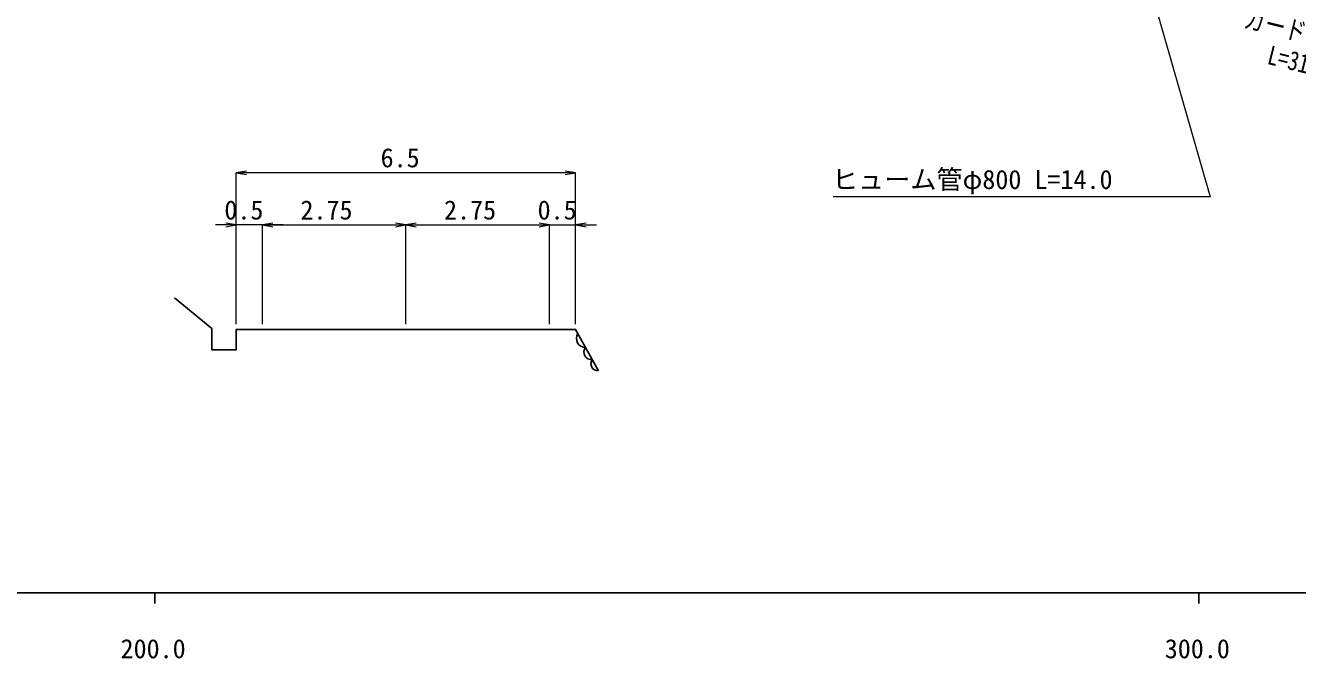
# Model space of a CAD drawing. Units: millimetres, scale not verified, with parts at other scales. Extents: x 40000 to 680000, y 20000 to 380000.
# Drawn here: x 255617 to 377444, y 198715 to 259348 of the extents above; entities that cross this region are included whole.
import ezdxf
from ezdxf.enums import TextEntityAlignment as Align

# ---------------------------------------------------------------- set-up
doc = ezdxf.new("R2010")
doc.units = ezdxf.units.MM
doc.header["$LTSCALE"] = 1000
for name, color, linetype, lineweight in [('M-BGD', 7, 'Continuous', 25), ('M-STR-HTXT', 7, 'Continuous', 13), ('M-TTL-BAND', 7, 'Continuous', 25)]:
    doc.layers.add(name, color=color, linetype=linetype, lineweight=lineweight)
doc.styles.add('ＭＳ ゴシック', font='')
doc.styles.get('ＭＳ ゴシック').set_extended_font_data('MS Gothic')

# ---------------------------------------------------------------- blocks, each defined once
blk = doc.blocks.new('open_arrow')
at = {"color": 0, "linetype": 'Continuous', "lineweight": -2}
blk.add_lwpolyline([(7.5, 1.25), (0, 0), (7.5, -1.25)], dxfattribs=at)

msp = doc.modelspace()

# ---------------------------------------------------------------- linework, layer by layer
at = {"layer": 'M-BGD'}
msp.add_lwpolyline([(310486, 226286), (308304, 230240), (275804, 230240), (275804, 228286), (273475, 228286), (273475, 230310), (269882, 233252)], dxfattribs=at)
for centre, radius, start, end in [((309227, 229359), 841, 145.96296, 271.82849), ((309824, 228062), 730, 141.30718, 276.48427), ((310420, 226935), 652, 141.94452, 275.84694)]:
    msp.add_arc(centre, radius, start, end, dxfattribs=at)
at = {"layer": 'M-STR-HTXT'}
for p, q in [((275804, 230740), (275804, 245241)), ((308304, 245240), (275804, 245240)), ((308304, 230740), (308304, 245241)), ((280304, 240240), (273804, 240240)), ((278304, 230740), (278304, 240241)), ((278304, 240240), (292054, 240240)), ((292054, 230740), (292054, 240241)), ((292054, 240240), (305804, 240240)), ((303804, 240240), (310304, 240240)), ((305804, 230740), (305804, 240241))]:
    msp.add_line(p, q, dxfattribs=at)
msp.add_lwpolyline([(357706, 282553), (369089, 242939), (332976, 242939)], dxfattribs=at)
at = {"layer": 'M-TTL-BAND'}
for p, q in [((40000, 205000), (579000, 205000)), ((268000, 205000), (268000, 204000)), ((368000, 205000), (368000, 204000))]:
    msp.add_line(p, q, dxfattribs=at)

# ---------------------------------------------------------------- block references
at = {"layer": 'M-STR-HTXT', "xscale": 133, "yscale": 133}
for p in [(275804, 245240), (278304, 240240), (278304, 240240), (292054, 240240), (308304, 240240)]:
    msp.add_blockref('open_arrow', p, dxfattribs=at)
at = {"layer": 'M-STR-HTXT', "xscale": 133, "yscale": 133, "rotation": 180}
for p in [(308304, 245240), (275804, 240240), (292054, 240240), (305804, 240240), (305804, 240240)]:
    msp.add_blockref('open_arrow', p, dxfattribs=at)

# ---------------------------------------------------------------- texts
at = {"layer": 'M-STR-HTXT', "style": 'ＭＳ ゴシック', "width": 0.8}
for s, p in [('ガードレール', (377886, 257215)), ('L=31.0', (377209, 254424))]:
    msp.add_text(s, height=1833, rotation=346.007, dxfattribs=at).set_placement(p, align=Align.BOTTOM_CENTER)
at = {"layer": 'M-STR-HTXT', "style": 'ＭＳ ゴシック'}
for s, p in [('6.5', (291499, 246677)), ('0.5', (276536, 241677)), ('2.75', (284449, 241677)), ('2.75', (298199, 241677)), ('0.5', (306536, 241677))]:
    msp.add_text(s, height=1833, dxfattribs=at).set_placement(p, align=Align.MIDDLE_CENTER)
msp.add_text('ヒューム管φ800 L=14.0', height=1833, dxfattribs=at).set_placement((359727, 243132), align=Align.BOTTOM_RIGHT)
at = {"layer": 'M-TTL-BAND', "style": 'ＭＳ ゴシック'}
for s, p in [('200.0', (267844, 198195)), ('300.0', (367844, 198195))]:
    msp.add_text(s, height=1833, dxfattribs=at).set_placement(p, align=Align.BOTTOM_CENTER)

doc.saveas('drawing.dxf')
